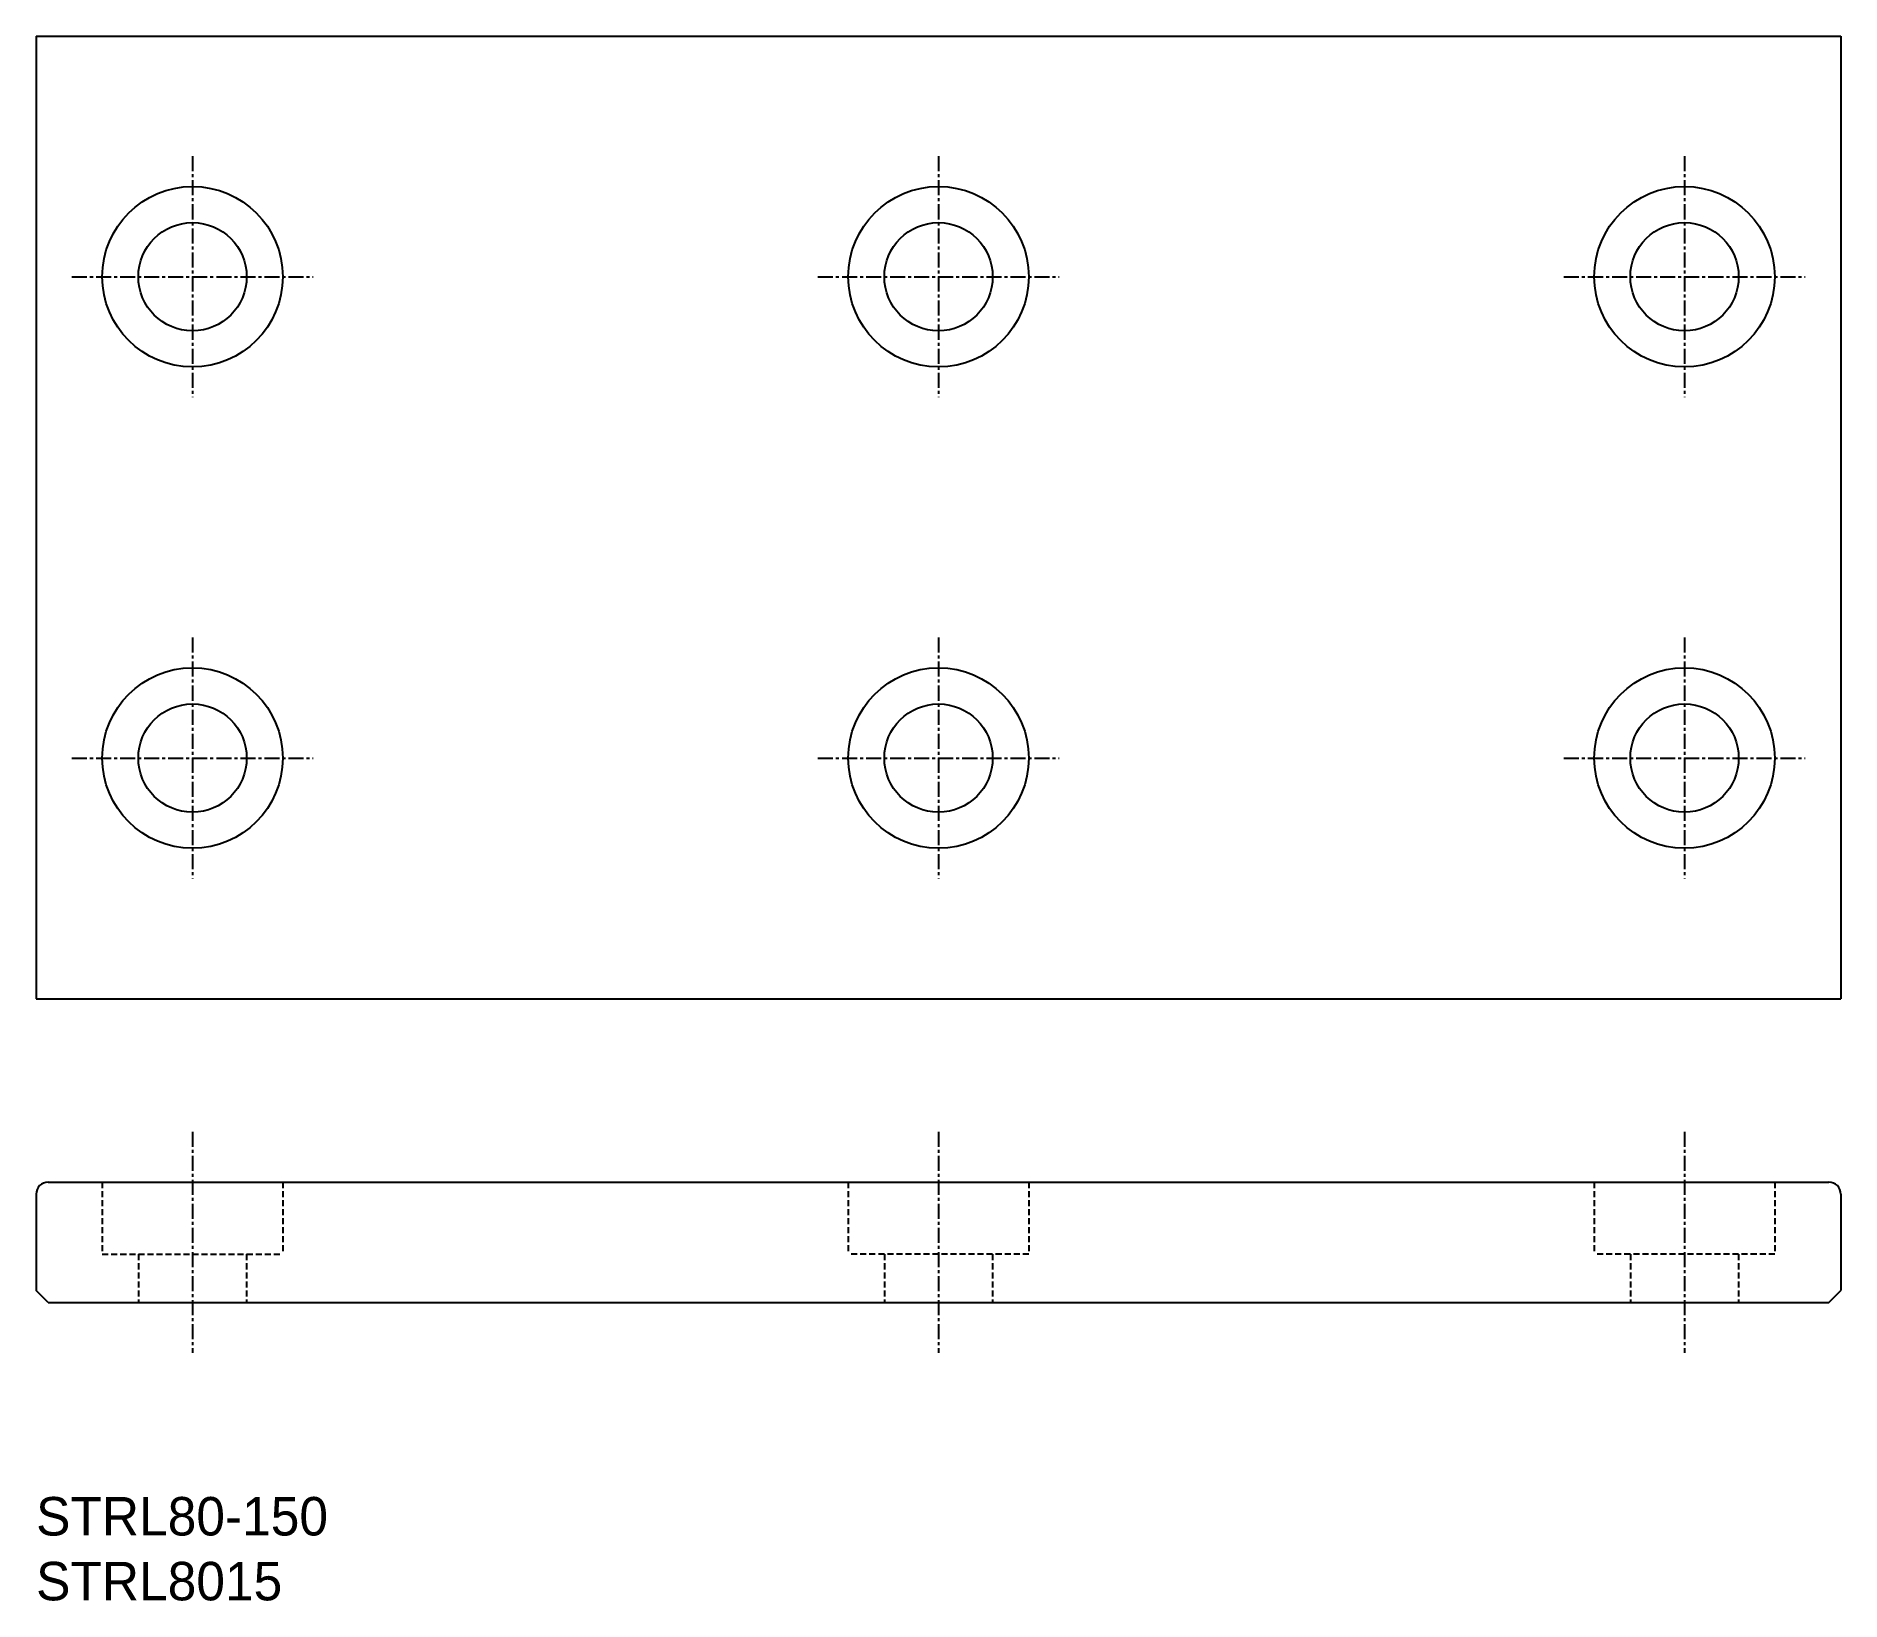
# Model space of a CAD drawing. Extents: x 10 to 160, y 10 to 140.
import ezdxf

# ---------------------------------------------------------------- set-up
doc = ezdxf.new("R2010")
doc.units = 0
doc.linetypes.add('CENTER', pattern=[2, 1.25, -0.25, 0.25, -0.25])
doc.linetypes.add('DASHED', pattern=[0.75, 0.5, -0.25])
doc.layers.get('0').update_dxf_attribs({"linetype": 'CONTINUOUS'})
doc.layers.add('CENTER', color=1, linetype='CENTER')

msp = doc.modelspace()

# ---------------------------------------------------------------- linework, layer by layer
at = {"color": 7, "linetype": 'CONTINUOUS'}
for p, q in [((10, 140), (160, 140)), ((10, 140), (10, 60)), ((160, 140), (160, 60)), ((10, 60), (160, 60)), ((10, 43.76), (10, 35.76)), ((11, 44.76), (159, 44.76)), ((160, 43.76), (160, 35.76)), ((11, 34.76), (10, 35.76)), ((11, 34.76), (159, 34.76)), ((159, 34.76), (160, 35.76))]:
    msp.add_line(p, q, dxfattribs=at)
at = {"color": 3, "linetype": 'DASHED'}
for p, q in [((15.5, 44.76), (15.5, 38.76)), ((30.5, 44.76), (30.5, 38.76)), ((77.5, 44.76), (77.5, 38.76)), ((92.5, 44.76), (92.5, 38.76)), ((139.5, 44.76), (139.5, 38.76)), ((154.5, 44.76), (154.5, 38.76)), ((15.5, 38.76), (30.5, 38.76)), ((18.5, 38.76), (18.5, 34.76)), ((27.5, 38.76), (27.5, 34.76)), ((92.5, 38.76), (77.5, 38.76)), ((80.5, 38.76), (80.5, 34.76)), ((89.5, 38.76), (89.5, 34.76)), ((154.5, 38.76), (139.5, 38.76)), ((142.5, 38.76), (142.5, 34.76)), ((151.5, 38.76), (151.5, 34.76))]:
    msp.add_line(p, q, dxfattribs=at)
at = {"color": 7, "linetype": 'CONTINUOUS'}
for centre, radius in [((23, 120), 7.5), ((85, 120), 7.5), ((147, 120), 7.5), ((23, 120), 4.5), ((85, 120), 4.5), ((147, 120), 4.5), ((23, 80), 7.5), ((85, 80), 7.5), ((147, 80), 7.5), ((23, 80), 4.5), ((85, 80), 4.5), ((147, 80), 4.5)]:
    msp.add_circle(centre, radius, dxfattribs=at)
for centre, start, end in [((11, 43.76), 90, 180), ((159, 43.76), 0, 90)]:
    msp.add_arc(centre, 1, start, end, dxfattribs=at)
at = {"layer": 'CENTER', "color": 1, "linetype": 'CENTER'}
for p, q in [((23, 130.02), (23, 109.98)), ((85, 130.02), (85, 109.98)), ((147, 130.02), (147, 109.98)), ((12.98, 120), (33.02, 120)), ((74.98, 120), (95.02, 120)), ((136.98, 120), (157.02, 120)), ((23, 90.02), (23, 69.98)), ((85, 90.02), (85, 69.98)), ((147, 90.02), (147, 69.98)), ((12.98, 80), (33.02, 80)), ((74.98, 80), (95.02, 80)), ((136.98, 80), (157.02, 80)), ((23, 48.95), (23, 30.57)), ((85, 48.95), (85, 30.57)), ((147, 48.95), (147, 30.57))]:
    msp.add_line(p, q, dxfattribs=at)

# ---------------------------------------------------------------- texts
at = {"color": 7, "linetype": 'CONTINUOUS'}
for s, p in [('STRL80-150', (10, 15.39)), ('STRL8015', (10, 10))]:
    msp.add_text(s, height=3.2, dxfattribs=at).set_placement(p)

doc.saveas('drawing.dxf')
